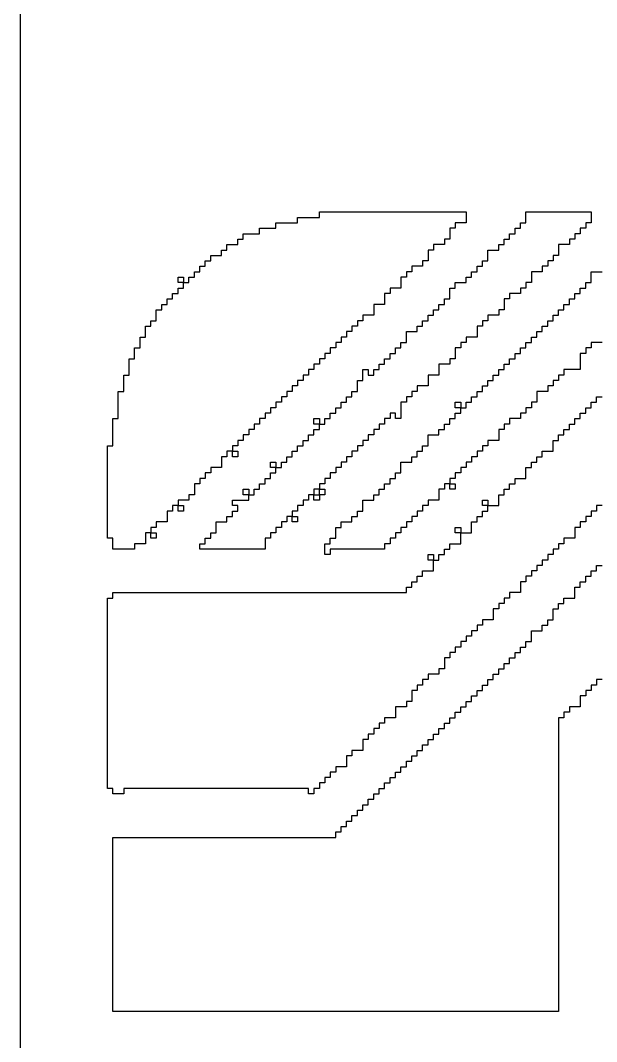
# Model space of a CAD drawing. Header units: millimetres. Extents: x 103208 to 171806, y -164 to 10038.
# Drawn here: x 143073.383 to 143074.185, y 4367.135 to 4368.556 of the extents above; entities that cross this region are included whole.
import ezdxf

# ---------------------------------------------------------------- set-up
doc = ezdxf.new("R2010")
doc.units = ezdxf.units.MM
doc.layers.add('PN010', color=1, linetype='Continuous')
doc.layers.add('TRACE', color=7, linetype='Continuous')

msp = doc.modelspace()

# ---------------------------------------------------------------- linework, layer by layer
at = {"layer": 'PN010'}
msp.add_line((143073.38258, 4365.86797), (143073.38258, 4369.31797), dxfattribs=at)
at = {"layer": 'TRACE', "color": 2, "linetype": 'Continuous'}
for points in [[(143073.54161, 4367.82034), (143073.51133, 4367.82034), (143073.51133, 4367.83548), (143073.50376, 4367.83548), (143073.50376, 4367.96419), (143073.51133, 4367.96419), (143073.51133, 4368.00204), (143073.5189, 4368.00204), (143073.5189, 4368.0399), (143073.52647, 4368.0399), (143073.52647, 4368.06261), (143073.53404, 4368.06261), (143073.53404, 4368.08532), (143073.54161, 4368.08532), (143073.54161, 4368.10047), (143073.54918, 4368.10047), (143073.54918, 4368.11561), (143073.55675, 4368.11561), (143073.55675, 4368.13075), (143073.56432, 4368.13075), (143073.56432, 4368.13832), (143073.57189, 4368.13832), (143073.57189, 4368.15346), (143073.57947, 4368.15346), (143073.57947, 4368.16103), (143073.58704, 4368.16103), (143073.58704, 4368.1686), (143073.59461, 4368.1686), (143073.59461, 4368.17618), (143073.60218, 4368.17618), (143073.60218, 4368.18375), (143073.60975, 4368.18375), (143073.60975, 4368.19132), (143073.60218, 4368.19132), (143073.60218, 4368.19889), (143073.60975, 4368.19889), (143073.60975, 4368.19132), (143073.61732, 4368.19132), (143073.61732, 4368.19889), (143073.62489, 4368.19889), (143073.62489, 4368.20646), (143073.63246, 4368.20646), (143073.63246, 4368.21403), (143073.64003, 4368.21403), (143073.64003, 4368.2216), (143073.64761, 4368.2216), (143073.64761, 4368.22917), (143073.65518, 4368.22917), (143073.66275, 4368.22917), (143073.66275, 4368.23674), (143073.67032, 4368.23674), (143073.67032, 4368.24432), (143073.67789, 4368.24432), (143073.68546, 4368.24432), (143073.68546, 4368.25189), (143073.69303, 4368.25189), (143073.69303, 4368.25946), (143073.70817, 4368.25946), (143073.71575, 4368.25946), (143073.71575, 4368.26703), (143073.73089, 4368.26703), (143073.73846, 4368.26703), (143073.73846, 4368.2746), (143073.76117, 4368.2746), (143073.76874, 4368.2746), (143073.76874, 4368.28217), (143073.79146, 4368.28217), (143073.79903, 4368.28217), (143073.79903, 4368.28974), (143074.00345, 4368.28974), (143074.00345, 4368.2746), (143073.99587, 4368.2746), (143073.9883, 4368.2746), (143073.9883, 4368.26703), (143073.98073, 4368.26703), (143073.98073, 4368.25189), (143073.97316, 4368.25189), (143073.97316, 4368.24432), (143073.96559, 4368.24432), (143073.95802, 4368.24432), (143073.95802, 4368.23674), (143073.95045, 4368.23674), (143073.95045, 4368.2216), (143073.94288, 4368.2216), (143073.94288, 4368.21403), (143073.93531, 4368.21403), (143073.92774, 4368.21403), (143073.92774, 4368.20646), (143073.92016, 4368.20646), (143073.92016, 4368.19889), (143073.91259, 4368.19889), (143073.91259, 4368.18375), (143073.90502, 4368.18375), (143073.89745, 4368.18375), (143073.89745, 4368.17618), (143073.88988, 4368.17618), (143073.88988, 4368.16103), (143073.88231, 4368.16103), (143073.87474, 4368.16103), (143073.87474, 4368.14589), (143073.86717, 4368.14589), (143073.8596, 4368.14589), (143073.8596, 4368.13832), (143073.85202, 4368.13832), (143073.85202, 4368.13075), (143073.84445, 4368.13075), (143073.84445, 4368.12318), (143073.83688, 4368.12318), (143073.83688, 4368.11561), (143073.82931, 4368.11561), (143073.82931, 4368.10804), (143073.82174, 4368.10804), (143073.82174, 4368.10047), (143073.81417, 4368.10047), (143073.81417, 4368.09289), (143073.8066, 4368.09289), (143073.8066, 4368.08532), (143073.79903, 4368.08532), (143073.79903, 4368.07775), (143073.79146, 4368.07775), (143073.79146, 4368.07018), (143073.78388, 4368.07018), (143073.78388, 4368.06261), (143073.77631, 4368.06261), (143073.77631, 4368.05504), (143073.76874, 4368.05504), (143073.76874, 4368.04747), (143073.76117, 4368.04747), (143073.76117, 4368.0399), (143073.7536, 4368.0399), (143073.7536, 4368.03233), (143073.74603, 4368.03233), (143073.74603, 4368.02475), (143073.73846, 4368.02475), (143073.73846, 4368.01718), (143073.73089, 4368.01718), (143073.73089, 4368.00961), (143073.72332, 4368.00961), (143073.72332, 4368.00204), (143073.71575, 4368.00204), (143073.71575, 4367.99447), (143073.70817, 4367.99447), (143073.70817, 4367.9869), (143073.7006, 4367.9869), (143073.7006, 4367.97933), (143073.69303, 4367.97933), (143073.69303, 4367.97176), (143073.68546, 4367.97176), (143073.68546, 4367.96419), (143073.67789, 4367.96419), (143073.67789, 4367.95661), (143073.68546, 4367.95661), (143073.68546, 4367.94904), (143073.67789, 4367.94904), (143073.67789, 4367.95661), (143073.67032, 4367.95661), (143073.67032, 4367.94904), (143073.66275, 4367.94904), (143073.66275, 4367.9339), (143073.65518, 4367.9339), (143073.64761, 4367.9339), (143073.64761, 4367.92633), (143073.64003, 4367.92633), (143073.64003, 4367.91876), (143073.63246, 4367.91876), (143073.63246, 4367.91119), (143073.62489, 4367.91119), (143073.62489, 4367.89605), (143073.61732, 4367.89605), (143073.61732, 4367.88848), (143073.60975, 4367.88848), (143073.60218, 4367.88848), (143073.60218, 4367.8809), (143073.60975, 4367.8809), (143073.60975, 4367.87333), (143073.60218, 4367.87333), (143073.60218, 4367.8809), (143073.59461, 4367.8809), (143073.59461, 4367.87333), (143073.58704, 4367.87333), (143073.58704, 4367.85819), (143073.57947, 4367.85819), (143073.57189, 4367.85819), (143073.57189, 4367.85062), (143073.56432, 4367.85062), (143073.56432, 4367.84305), (143073.57189, 4367.84305), (143073.57189, 4367.83548), (143073.56432, 4367.83548), (143073.56432, 4367.84305), (143073.55675, 4367.84305), (143073.55675, 4367.82791), (143073.54918, 4367.82791), (143073.54161, 4367.82791), (143073.54161, 4367.82034)], [(143073.72332, 4367.82034), (143073.63246, 4367.82034), (143073.63246, 4367.82791), (143073.64003, 4367.82791), (143073.64003, 4367.83548), (143073.64761, 4367.83548), (143073.64761, 4367.84305), (143073.65518, 4367.84305), (143073.65518, 4367.85819), (143073.66275, 4367.85819), (143073.67032, 4367.85819), (143073.67032, 4367.86576), (143073.67789, 4367.86576), (143073.67789, 4367.87333), (143073.68546, 4367.87333), (143073.68546, 4367.8809), (143073.67789, 4367.8809), (143073.67789, 4367.88848), (143073.69303, 4367.88848), (143073.7006, 4367.88848), (143073.7006, 4367.89605), (143073.69303, 4367.89605), (143073.69303, 4367.90362), (143073.7006, 4367.90362), (143073.7006, 4367.89605), (143073.70817, 4367.89605), (143073.70817, 4367.90362), (143073.71575, 4367.90362), (143073.71575, 4367.91119), (143073.72332, 4367.91119), (143073.72332, 4367.91876), (143073.73089, 4367.91876), (143073.73089, 4367.92633), (143073.73846, 4367.92633), (143073.73846, 4367.9339), (143073.73089, 4367.9339), (143073.73089, 4367.94147), (143073.73846, 4367.94147), (143073.73846, 4367.9339), (143073.74603, 4367.9339), (143073.74603, 4367.94147), (143073.7536, 4367.94147), (143073.7536, 4367.94904), (143073.76117, 4367.94904), (143073.76117, 4367.95661), (143073.76874, 4367.95661), (143073.76874, 4367.96419), (143073.77631, 4367.96419), (143073.77631, 4367.97176), (143073.78388, 4367.97176), (143073.78388, 4367.97933), (143073.79146, 4367.97933), (143073.79146, 4367.9869), (143073.79903, 4367.9869), (143073.79903, 4367.99447), (143073.79146, 4367.99447), (143073.79146, 4368.00204), (143073.79903, 4368.00204), (143073.79903, 4367.99447), (143073.8066, 4367.99447), (143073.8066, 4368.00204), (143073.81417, 4368.00204), (143073.81417, 4368.00961), (143073.82174, 4368.00961), (143073.82174, 4368.01718), (143073.82931, 4368.01718), (143073.82931, 4368.02475), (143073.83688, 4368.02475), (143073.83688, 4368.03233), (143073.84445, 4368.03233), (143073.84445, 4368.0399), (143073.85202, 4368.0399), (143073.85202, 4368.05504), (143073.8596, 4368.05504), (143073.8596, 4368.07018), (143073.86717, 4368.07018), (143073.86717, 4368.06261), (143073.87474, 4368.06261), (143073.87474, 4368.07018), (143073.88231, 4368.07018), (143073.88231, 4368.07775), (143073.88988, 4368.07775), (143073.88988, 4368.08532), (143073.89745, 4368.08532), (143073.89745, 4368.09289), (143073.90502, 4368.09289), (143073.90502, 4368.10047), (143073.91259, 4368.10047), (143073.91259, 4368.10804), (143073.92016, 4368.10804), (143073.92016, 4368.12318), (143073.92774, 4368.12318), (143073.93531, 4368.12318), (143073.93531, 4368.13075), (143073.94288, 4368.13075), (143073.94288, 4368.13832), (143073.95045, 4368.13832), (143073.95045, 4368.14589), (143073.95802, 4368.14589), (143073.95802, 4368.15346), (143073.96559, 4368.15346), (143073.96559, 4368.16103), (143073.97316, 4368.16103), (143073.97316, 4368.1686), (143073.98073, 4368.1686), (143073.98073, 4368.18375), (143073.9883, 4368.18375), (143073.9883, 4368.19132), (143073.99587, 4368.19132), (143074.00345, 4368.19132), (143074.00345, 4368.19889), (143074.01102, 4368.19889), (143074.01102, 4368.20646), (143074.01859, 4368.20646), (143074.01859, 4368.21403), (143074.02616, 4368.21403), (143074.02616, 4368.2216), (143074.03373, 4368.2216), (143074.03373, 4368.23674), (143074.0413, 4368.23674), (143074.04887, 4368.23674), (143074.04887, 4368.24432), (143074.05644, 4368.24432), (143074.05644, 4368.25189), (143074.06401, 4368.25189), (143074.06401, 4368.25946), (143074.07159, 4368.25946), (143074.07159, 4368.26703), (143074.07916, 4368.26703), (143074.07916, 4368.2746), (143074.08673, 4368.2746), (143074.08673, 4368.28974), (143074.17758, 4368.28974), (143074.17758, 4368.2746), (143074.17001, 4368.2746), (143074.17001, 4368.26703), (143074.16244, 4368.26703), (143074.16244, 4368.25946), (143074.15487, 4368.25946), (143074.15487, 4368.25189), (143074.1473, 4368.25189), (143074.1473, 4368.24432), (143074.13972, 4368.24432), (143074.13215, 4368.24432), (143074.13215, 4368.22917), (143074.12458, 4368.22917), (143074.12458, 4368.2216), (143074.11701, 4368.2216), (143074.11701, 4368.21403), (143074.10944, 4368.21403), (143074.10944, 4368.20646), (143074.10187, 4368.20646), (143074.0943, 4368.20646), (143074.0943, 4368.19132), (143074.08673, 4368.19132), (143074.08673, 4368.18375), (143074.07916, 4368.18375), (143074.07916, 4368.17618), (143074.07159, 4368.17618), (143074.06401, 4368.17618), (143074.06401, 4368.1686), (143074.05644, 4368.1686), (143074.05644, 4368.15346), (143074.04887, 4368.15346), (143074.04887, 4368.14589), (143074.0413, 4368.14589), (143074.03373, 4368.14589), (143074.03373, 4368.13832), (143074.02616, 4368.13832), (143074.02616, 4368.13075), (143074.01859, 4368.13075), (143074.01859, 4368.11561), (143074.01102, 4368.11561), (143074.00345, 4368.11561), (143074.00345, 4368.10804), (143073.99587, 4368.10804), (143073.99587, 4368.10047), (143073.9883, 4368.10047), (143073.9883, 4368.08532), (143073.98073, 4368.08532), (143073.98073, 4368.07775), (143073.97316, 4368.07775), (143073.96559, 4368.07775), (143073.96559, 4368.06261), (143073.95802, 4368.06261), (143073.95045, 4368.06261), (143073.95045, 4368.04747), (143073.94288, 4368.04747), (143073.93531, 4368.04747), (143073.93531, 4368.0399), (143073.92774, 4368.0399), (143073.92774, 4368.03233), (143073.92016, 4368.03233), (143073.92016, 4368.02475), (143073.91259, 4368.02475), (143073.91259, 4368.00204), (143073.90502, 4368.00204), (143073.90502, 4368.00961), (143073.89745, 4368.00961), (143073.89745, 4368.00204), (143073.88988, 4368.00204), (143073.88988, 4367.99447), (143073.88231, 4367.99447), (143073.88231, 4367.9869), (143073.87474, 4367.9869), (143073.87474, 4367.97933), (143073.86717, 4367.97933), (143073.86717, 4367.97176), (143073.8596, 4367.97176), (143073.8596, 4367.96419), (143073.85202, 4367.96419), (143073.85202, 4367.95661), (143073.84445, 4367.95661), (143073.84445, 4367.94904), (143073.83688, 4367.94904), (143073.83688, 4367.94147), (143073.82931, 4367.94147), (143073.82931, 4367.9339), (143073.82174, 4367.9339), (143073.82174, 4367.92633), (143073.81417, 4367.92633), (143073.81417, 4367.91876), (143073.8066, 4367.91876), (143073.8066, 4367.91119), (143073.79903, 4367.91119), (143073.79903, 4367.90362), (143073.8066, 4367.90362), (143073.8066, 4367.89605), (143073.79903, 4367.89605), (143073.79903, 4367.88848), (143073.79146, 4367.88848), (143073.79146, 4367.89605), (143073.78388, 4367.89605), (143073.78388, 4367.88848), (143073.77631, 4367.88848), (143073.77631, 4367.8809), (143073.76874, 4367.8809), (143073.76874, 4367.87333), (143073.76117, 4367.87333), (143073.76117, 4367.86576), (143073.76874, 4367.86576), (143073.76874, 4367.85819), (143073.76117, 4367.85819), (143073.76117, 4367.86576), (143073.7536, 4367.86576), (143073.7536, 4367.85819), (143073.74603, 4367.85819), (143073.74603, 4367.85062), (143073.73846, 4367.85062), (143073.73846, 4367.84305), (143073.73089, 4367.84305), (143073.73089, 4367.83548), (143073.72332, 4367.83548), (143073.72332, 4367.82034)], [(143073.81417, 4367.81276), (143073.8066, 4367.81276), (143073.8066, 4367.82791), (143073.81417, 4367.82791), (143073.81417, 4367.83548), (143073.82174, 4367.83548), (143073.82174, 4367.85062), (143073.82931, 4367.85062), (143073.82931, 4367.85819), (143073.83688, 4367.85819), (143073.84445, 4367.85819), (143073.84445, 4367.86576), (143073.85202, 4367.86576), (143073.85202, 4367.87333), (143073.8596, 4367.87333), (143073.8596, 4367.88848), (143073.86717, 4367.88848), (143073.87474, 4367.88848), (143073.87474, 4367.89605), (143073.88231, 4367.89605), (143073.88231, 4367.90362), (143073.88988, 4367.90362), (143073.88988, 4367.91119), (143073.89745, 4367.91119), (143073.89745, 4367.91876), (143073.90502, 4367.91876), (143073.90502, 4367.92633), (143073.91259, 4367.92633), (143073.91259, 4367.94147), (143073.92016, 4367.94147), (143073.92774, 4367.94147), (143073.92774, 4367.94904), (143073.93531, 4367.94904), (143073.93531, 4367.95661), (143073.94288, 4367.95661), (143073.94288, 4367.96419), (143073.95045, 4367.96419), (143073.95045, 4367.97933), (143073.95802, 4367.97933), (143073.96559, 4367.97933), (143073.96559, 4367.9869), (143073.97316, 4367.9869), (143073.97316, 4367.99447), (143073.98073, 4367.99447), (143073.98073, 4368.00204), (143073.9883, 4368.00204), (143073.9883, 4368.00961), (143073.99587, 4368.00961), (143073.99587, 4368.01718), (143073.9883, 4368.01718), (143073.9883, 4368.02475), (143073.99587, 4368.02475), (143073.99587, 4368.01718), (143074.00345, 4368.01718), (143074.00345, 4368.02475), (143074.01102, 4368.02475), (143074.01102, 4368.03233), (143074.01859, 4368.03233), (143074.01859, 4368.0399), (143074.02616, 4368.0399), (143074.02616, 4368.04747), (143074.03373, 4368.04747), (143074.03373, 4368.05504), (143074.0413, 4368.05504), (143074.0413, 4368.06261), (143074.04887, 4368.06261), (143074.04887, 4368.07018), (143074.05644, 4368.07018), (143074.05644, 4368.07775), (143074.06401, 4368.07775), (143074.06401, 4368.08532), (143074.07159, 4368.08532), (143074.07159, 4368.09289), (143074.07916, 4368.09289), (143074.07916, 4368.10047), (143074.08673, 4368.10047), (143074.08673, 4368.10804), (143074.0943, 4368.10804), (143074.0943, 4368.11561), (143074.10187, 4368.11561), (143074.10187, 4368.12318), (143074.10944, 4368.12318), (143074.10944, 4368.13075), (143074.11701, 4368.13075), (143074.11701, 4368.13832), (143074.12458, 4368.13832), (143074.12458, 4368.14589), (143074.13215, 4368.14589), (143074.13215, 4368.15346), (143074.13972, 4368.15346), (143074.13972, 4368.16103), (143074.1473, 4368.16103), (143074.1473, 4368.1686), (143074.15487, 4368.1686), (143074.15487, 4368.17618), (143074.16244, 4368.17618), (143074.16244, 4368.18375), (143074.17001, 4368.18375), (143074.17001, 4368.19132), (143074.17758, 4368.19132), (143074.17758, 4368.20646), (143074.18515, 4368.20646), (143074.19272, 4368.20646)], [(143074.19272, 4368.10804), (143074.18515, 4368.10804), (143074.17758, 4368.10804), (143074.17758, 4368.10047), (143074.17001, 4368.10047), (143074.17001, 4368.09289), (143074.16244, 4368.09289), (143074.16244, 4368.07018), (143074.15487, 4368.07018), (143074.13972, 4368.07018), (143074.13972, 4368.06261), (143074.13215, 4368.06261), (143074.13215, 4368.05504), (143074.12458, 4368.05504), (143074.12458, 4368.04747), (143074.11701, 4368.04747), (143074.11701, 4368.0399), (143074.10944, 4368.0399), (143074.10187, 4368.0399), (143074.10187, 4368.02475), (143074.0943, 4368.02475), (143074.0943, 4368.01718), (143074.08673, 4368.01718), (143074.08673, 4368.00961), (143074.07916, 4368.00961), (143074.07916, 4368.00204), (143074.07159, 4368.00204), (143074.06401, 4368.00204), (143074.06401, 4367.99447), (143074.05644, 4367.99447), (143074.05644, 4367.9869), (143074.04887, 4367.9869), (143074.04887, 4367.97176), (143074.0413, 4367.97176), (143074.03373, 4367.97176), (143074.03373, 4367.96419), (143074.02616, 4367.96419), (143074.02616, 4367.95661), (143074.01859, 4367.95661), (143074.01859, 4367.94904), (143074.01102, 4367.94904), (143074.01102, 4367.94147), (143074.00345, 4367.94147), (143074.00345, 4367.9339), (143073.99587, 4367.9339), (143073.99587, 4367.92633), (143073.9883, 4367.92633), (143073.9883, 4367.91876), (143073.98073, 4367.91876), (143073.98073, 4367.91119), (143073.9883, 4367.91119), (143073.9883, 4367.90362), (143073.98073, 4367.90362), (143073.98073, 4367.91119), (143073.97316, 4367.91119), (143073.97316, 4367.90362), (143073.96559, 4367.90362), (143073.96559, 4367.88848), (143073.95802, 4367.88848), (143073.95045, 4367.88848), (143073.95045, 4367.8809), (143073.94288, 4367.8809), (143073.94288, 4367.87333), (143073.93531, 4367.87333), (143073.93531, 4367.86576), (143073.92774, 4367.86576), (143073.92774, 4367.85819), (143073.92016, 4367.85819), (143073.92016, 4367.85062), (143073.91259, 4367.85062), (143073.91259, 4367.84305), (143073.90502, 4367.84305), (143073.90502, 4367.83548), (143073.89745, 4367.83548), (143073.89745, 4367.82791), (143073.88988, 4367.82791), (143073.88988, 4367.82034), (143073.88231, 4367.82034), (143073.81417, 4367.82034), (143073.81417, 4367.81276)], [(143073.79146, 4367.47964), (143073.78388, 4367.47964), (143073.78388, 4367.48721), (143073.52647, 4367.48721), (143073.52647, 4367.47964), (143073.51133, 4367.47964), (143073.51133, 4367.48721), (143073.50376, 4367.48721), (143073.50376, 4367.7522), (143073.51133, 4367.7522), (143073.51133, 4367.75977), (143073.91259, 4367.75977), (143073.92016, 4367.75977), (143073.92016, 4367.76734), (143073.92774, 4367.76734), (143073.92774, 4367.77491), (143073.93531, 4367.77491), (143073.93531, 4367.78248), (143073.94288, 4367.78248), (143073.94288, 4367.79005), (143073.95045, 4367.79005), (143073.95802, 4367.79005), (143073.95802, 4367.80519), (143073.95045, 4367.80519), (143073.95045, 4367.81276), (143073.95802, 4367.81276), (143073.95802, 4367.80519), (143073.96559, 4367.80519), (143073.96559, 4367.81276), (143073.97316, 4367.81276), (143073.97316, 4367.82034), (143073.98073, 4367.82034), (143073.98073, 4367.82791), (143073.9883, 4367.82791), (143073.99587, 4367.82791), (143073.99587, 4367.84305), (143073.9883, 4367.84305), (143073.9883, 4367.85062), (143073.99587, 4367.85062), (143073.99587, 4367.84305), (143074.00345, 4367.84305), (143074.01102, 4367.84305), (143074.01102, 4367.85819), (143074.01859, 4367.85819), (143074.01859, 4367.86576), (143074.02616, 4367.86576), (143074.02616, 4367.87333), (143074.03373, 4367.87333), (143074.03373, 4367.8809), (143074.02616, 4367.8809), (143074.02616, 4367.88848), (143074.03373, 4367.88848), (143074.03373, 4367.8809), (143074.0413, 4367.8809), (143074.04887, 4367.8809), (143074.04887, 4367.89605), (143074.05644, 4367.89605), (143074.05644, 4367.90362), (143074.06401, 4367.90362), (143074.06401, 4367.91119), (143074.07159, 4367.91119), (143074.07159, 4367.91876), (143074.07916, 4367.91876), (143074.08673, 4367.91876), (143074.08673, 4367.9339), (143074.0943, 4367.9339), (143074.0943, 4367.94147), (143074.10187, 4367.94147), (143074.10187, 4367.94904), (143074.10944, 4367.94904), (143074.10944, 4367.95661), (143074.11701, 4367.95661), (143074.12458, 4367.95661), (143074.12458, 4367.97176), (143074.13215, 4367.97176), (143074.13215, 4367.97933), (143074.13972, 4367.97933), (143074.13972, 4367.9869), (143074.1473, 4367.9869), (143074.1473, 4367.99447), (143074.15487, 4367.99447), (143074.15487, 4368.00204), (143074.16244, 4368.00204), (143074.16244, 4368.00961), (143074.17001, 4368.00961), (143074.17001, 4368.01718), (143074.17758, 4368.01718), (143074.17758, 4368.02475), (143074.18515, 4368.02475), (143074.18515, 4368.03233), (143074.19272, 4368.03233)], [(143073.79146, 4367.89605), (143073.79903, 4367.89605), (143073.79903, 4367.90362), (143073.79146, 4367.90362), (143073.79146, 4367.89605)], [(143074.19272, 4367.8809), (143074.18515, 4367.8809), (143074.18515, 4367.87333), (143074.17758, 4367.87333), (143074.17758, 4367.86576), (143074.17001, 4367.86576), (143074.17001, 4367.85819), (143074.16244, 4367.85819), (143074.16244, 4367.85062), (143074.15487, 4367.85062), (143074.15487, 4367.83548), (143074.1473, 4367.83548), (143074.13972, 4367.83548), (143074.13972, 4367.82791), (143074.13215, 4367.82791), (143074.13215, 4367.82034), (143074.12458, 4367.82034), (143074.12458, 4367.81276), (143074.11701, 4367.81276), (143074.11701, 4367.80519), (143074.10944, 4367.80519), (143074.10944, 4367.79762), (143074.10187, 4367.79762), (143074.10187, 4367.79005), (143074.0943, 4367.79005), (143074.0943, 4367.78248), (143074.08673, 4367.78248), (143074.08673, 4367.77491), (143074.07916, 4367.77491), (143074.07916, 4367.75977), (143074.07159, 4367.75977), (143074.06401, 4367.75977), (143074.06401, 4367.7522), (143074.05644, 4367.7522), (143074.05644, 4367.74462), (143074.04887, 4367.74462), (143074.04887, 4367.73705), (143074.0413, 4367.73705), (143074.0413, 4367.72191), (143074.03373, 4367.72191), (143074.02616, 4367.72191), (143074.02616, 4367.71434), (143074.01859, 4367.71434), (143074.01859, 4367.70677), (143074.01102, 4367.70677), (143074.01102, 4367.6992), (143074.00345, 4367.6992), (143074.00345, 4367.69163), (143073.99587, 4367.69163), (143073.99587, 4367.68406), (143073.9883, 4367.68406), (143073.9883, 4367.67649), (143073.98073, 4367.67649), (143073.98073, 4367.66891), (143073.97316, 4367.66891), (143073.97316, 4367.65377), (143073.96559, 4367.65377), (143073.96559, 4367.6462), (143073.95802, 4367.6462), (143073.95045, 4367.6462), (143073.95045, 4367.63863), (143073.94288, 4367.63863), (143073.94288, 4367.63106), (143073.93531, 4367.63106), (143073.93531, 4367.62349), (143073.92774, 4367.62349), (143073.92774, 4367.60835), (143073.92016, 4367.60835), (143073.92016, 4367.60077), (143073.91259, 4367.60077), (143073.90502, 4367.60077), (143073.90502, 4367.58563), (143073.89745, 4367.58563), (143073.88988, 4367.58563), (143073.88988, 4367.57806), (143073.88231, 4367.57806), (143073.88231, 4367.57049), (143073.87474, 4367.57049), (143073.87474, 4367.56292), (143073.86717, 4367.56292), (143073.86717, 4367.55535), (143073.8596, 4367.55535), (143073.8596, 4367.54021), (143073.85202, 4367.54021), (143073.84445, 4367.54021), (143073.84445, 4367.53264), (143073.83688, 4367.53264), (143073.83688, 4367.51749), (143073.82931, 4367.51749), (143073.82174, 4367.51749), (143073.82174, 4367.50992), (143073.81417, 4367.50992), (143073.81417, 4367.50235), (143073.8066, 4367.50235), (143073.8066, 4367.49478), (143073.79903, 4367.49478), (143073.79903, 4367.48721), (143073.79146, 4367.48721), (143073.79146, 4367.47964)], [(143074.13215, 4367.1768), (143073.51133, 4367.1768), (143073.51133, 4367.41907), (143073.81417, 4367.41907), (143073.82174, 4367.41907), (143073.82174, 4367.42664), (143073.82931, 4367.42664), (143073.82931, 4367.43421), (143073.83688, 4367.43421), (143073.83688, 4367.44178), (143073.84445, 4367.44178), (143073.84445, 4367.44935), (143073.85202, 4367.44935), (143073.85202, 4367.45692), (143073.8596, 4367.45692), (143073.8596, 4367.4645), (143073.86717, 4367.4645), (143073.86717, 4367.47207), (143073.87474, 4367.47207), (143073.87474, 4367.47964), (143073.88231, 4367.47964), (143073.88231, 4367.48721), (143073.88988, 4367.48721), (143073.88988, 4367.49478), (143073.89745, 4367.49478), (143073.89745, 4367.50235), (143073.90502, 4367.50235), (143073.90502, 4367.50992), (143073.91259, 4367.50992), (143073.91259, 4367.51749), (143073.92016, 4367.51749), (143073.92016, 4367.52506), (143073.92774, 4367.52506), (143073.92774, 4367.53264), (143073.93531, 4367.53264), (143073.93531, 4367.54021), (143073.94288, 4367.54021), (143073.94288, 4367.54778), (143073.95045, 4367.54778), (143073.95045, 4367.55535), (143073.95802, 4367.55535), (143073.95802, 4367.56292), (143073.96559, 4367.56292), (143073.96559, 4367.57049), (143073.97316, 4367.57049), (143073.97316, 4367.57806), (143073.98073, 4367.57806), (143073.98073, 4367.58563), (143073.9883, 4367.58563), (143073.9883, 4367.5932), (143073.99587, 4367.5932), (143073.99587, 4367.60077), (143074.00345, 4367.60077), (143074.00345, 4367.60835), (143074.01102, 4367.60835), (143074.01102, 4367.61592), (143074.01859, 4367.61592), (143074.01859, 4367.62349), (143074.02616, 4367.62349), (143074.02616, 4367.63106), (143074.03373, 4367.63106), (143074.03373, 4367.63863), (143074.0413, 4367.63863), (143074.0413, 4367.6462), (143074.04887, 4367.6462), (143074.04887, 4367.65377), (143074.05644, 4367.65377), (143074.05644, 4367.66134), (143074.06401, 4367.66134), (143074.06401, 4367.66891), (143074.07159, 4367.66891), (143074.07159, 4367.67649), (143074.07916, 4367.67649), (143074.07916, 4367.68406), (143074.08673, 4367.68406), (143074.08673, 4367.69163), (143074.0943, 4367.69163), (143074.0943, 4367.70677), (143074.10187, 4367.70677), (143074.10944, 4367.70677), (143074.10944, 4367.71434), (143074.11701, 4367.71434), (143074.11701, 4367.72191), (143074.12458, 4367.72191), (143074.12458, 4367.73705), (143074.13215, 4367.73705), (143074.13215, 4367.74462), (143074.13972, 4367.74462), (143074.13972, 4367.7522), (143074.1473, 4367.7522), (143074.15487, 4367.7522), (143074.15487, 4367.76734), (143074.16244, 4367.76734), (143074.16244, 4367.77491), (143074.17001, 4367.77491), (143074.17001, 4367.78248), (143074.17758, 4367.78248), (143074.17758, 4367.79005), (143074.18515, 4367.79005), (143074.18515, 4367.79762), (143074.19272, 4367.79762)], [(143074.19272, 4367.63863), (143074.18515, 4367.63863), (143074.18515, 4367.63106), (143074.17758, 4367.63106), (143074.17758, 4367.62349), (143074.17001, 4367.62349), (143074.17001, 4367.61592), (143074.16244, 4367.61592), (143074.16244, 4367.60077), (143074.15487, 4367.60077), (143074.1473, 4367.60077), (143074.1473, 4367.5932), (143074.13972, 4367.5932), (143074.13972, 4367.58563), (143074.13215, 4367.58563), (143074.13215, 4367.1768)]]:
    msp.add_lwpolyline(points, dxfattribs=at)

doc.saveas('drawing.dxf')
